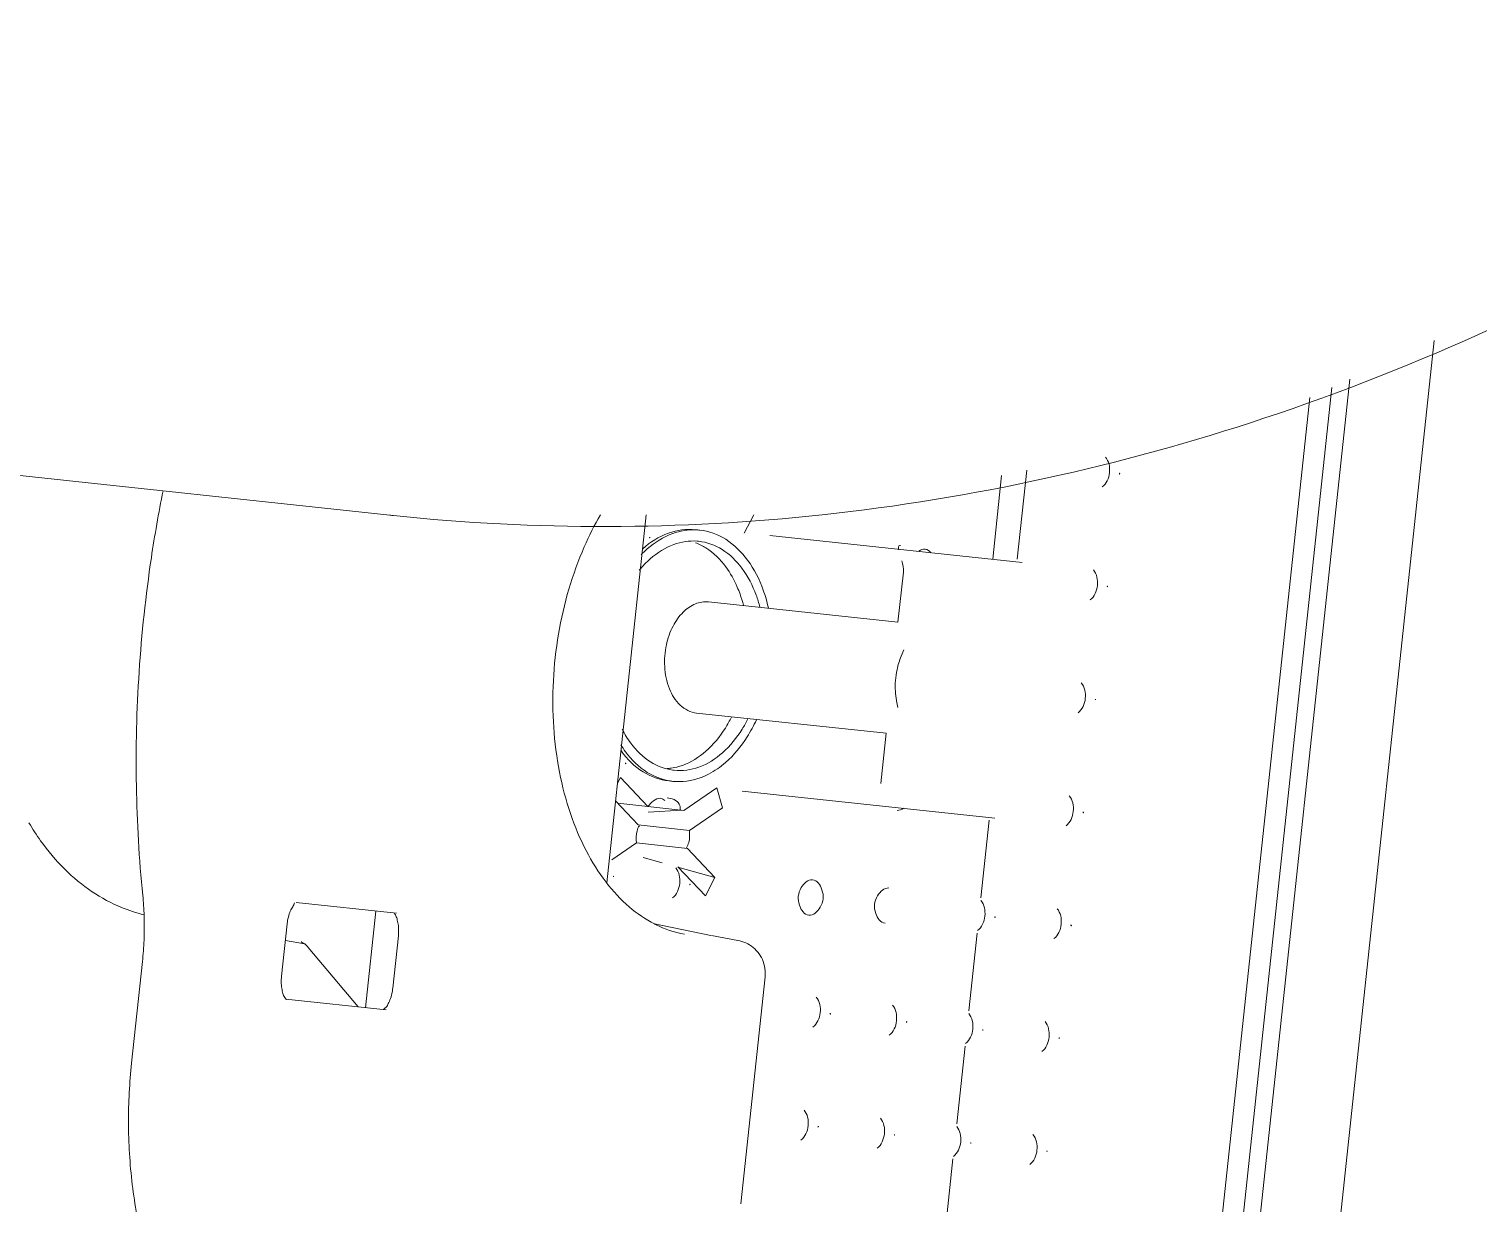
# Model space of a CAD drawing. Header units: millimetres. Extents: x 8265 to 78888, y 1905 to 34251.
# Drawn here: x 38898.71 to 38905.2, y 24332.77 to 24338.03 of the extents above; entities that cross this region are included whole.
import ezdxf

# ---------------------------------------------------------------- set-up
doc = ezdxf.new("R2010")
doc.units = ezdxf.units.MM
doc.layers.add('495_IMPIANTI_001-AM_0', color=6, linetype='Continuous', lineweight=0)

# ---------------------------------------------------------------- blocks, each defined once
blk = doc.blocks.new('gruppo elettrogeno')
at = {"layer": '495_IMPIANTI_001-AM_0'}
for p, q in [((71.9631, -340.6542), (71.9631, -335.0868)), ((72.3203, -335.9218), (72.3203, -340.4428)), ((72.3969, -340.3975), (72.3969, -335.9218)), ((72.4899, -340.3425), (72.4899, -335.9218)), ((73.7145, -336.4362), (73.7145, -336.7854)), ((74.6367, -337.5058), (74.6367, -336.4843)), ((77.4137, -337.2785), (77.4137, -336.821)), ((73.7145, -336.9442), (73.7145, -337.2934)), ((76.7588, -337.1787), (76.3063, -337.1787)), ((76.4003, -337.6134), (76.4003, -337.1787)), ((76.6827, -337.4189), (76.4329, -337.1787)), ((76.2876, -337.2784), (76.2876, -337.5137)), ((76.788, -337.2784), (76.788, -337.5137)), ((73.7145, -337.4522), (73.7145, -337.8014)), ((76.701, -337.4336), (76.788, -337.4398)), ((76.3063, -337.6134), (76.7588, -337.6134)), ((74.8956, -337.6644), (74.7755, -337.6554)), ((74.8975, -337.6646), (75.1542, -337.6892)), ((74.9073, -337.9241), (74.9411, -337.8374)), ((74.9411, -337.8374), (75.077, -337.9536)), ((75.3861, -339.5037), (75.3861, -337.849)), ((75.0433, -338.0402), (74.9073, -337.9241)), ((75.0773, -337.9521), (74.9073, -337.9241)), ((73.7145, -337.9602), (73.7145, -338.3094)), ((75.2354, -337.9783), (75.1487, -337.9639)), ((75.3746, -337.9536), (75.2733, -338.0402)), ((75.0433, -338.0402), (75.2733, -338.0402)), ((74.9073, -338.2374), (75.0433, -338.1213)), ((75.0433, -338.1213), (75.2733, -338.1213)), ((75.2733, -338.1213), (75.3861, -338.2177)), ((75.2354, -338.1832), (75.0862, -338.2079)), ((74.9411, -338.3241), (74.9073, -338.2374)), ((75.077, -338.2079), (74.9411, -338.3241)), ((75.077, -338.2079), (75.3746, -338.2079)), ((75.3754, -338.3241), (75.2395, -338.2079)), ((73.6909, -338.3218), (74.8267, -338.3218)), ((75.3861, -338.2967), (75.3754, -338.3241)), ((74.2146, -338.4218), (74.2146, -338.6468)), ((75.067, -338.6468), (74.2146, -338.6468)), ((74.1841, -338.7966), (74.1754, -338.7671)), ((74.1841, -338.9969), (74.1754, -339.0264)), ((75.067, -339.1468), (74.2146, -339.1468)), ((74.2146, -339.1468), (74.2146, -339.3718)), ((92.9068, -339.3808), (76.5263, -339.3808)), ((73.6909, -339.4718), (74.8267, -339.4718)), ((73.7145, -339.4842), (73.7145, -339.8842)), ((73.8233, -339.8479), (73.8233, -339.4718)), ((74.9073, -339.5561), (74.9411, -339.4694))]:
    blk.add_line(p, q, dxfattribs=at)
for points in [[(73.2987, -336.8643), (73.2987, -336.8642), (73.2988, -336.8641)], [(73.2987, -336.8653), (73.2987, -336.8652), (73.2987, -336.8652)], [(73.2989, -336.8637), (73.2989, -336.8636), (73.299, -336.8635)], [(73.2989, -336.8659), (73.2989, -336.8658), (73.2989, -336.8658)], [(73.2991, -336.8663), (73.2991, -336.8662), (73.299, -336.8661)], [(73.2991, -336.8633), (73.2991, -336.8632), (73.2992, -336.8632)], [(73.2999, -336.8669), (73.2999, -336.8669), (73.2998, -336.8669)], [(73.2999, -336.8626), (73.2999, -336.8626)], [(73.3002, -336.8669), (73.3002, -336.8669)], [(73.3009, -336.8629), (73.3009, -336.8628), (73.3008, -336.8628)], [(73.3009, -336.8667), (73.3009, -336.8666), (73.301, -336.8666)], [(73.3013, -336.8633), (73.3012, -336.8632), (73.3012, -336.8632)], [(73.3012, -336.8663), (73.3013, -336.8662), (73.3013, -336.8661)], [(73.3016, -336.8643), (73.3016, -336.8642), (73.3016, -336.8641)], [(73.3016, -336.8653), (73.3016, -336.8652), (73.3016, -336.8652)], [(73.6419, -336.8643), (73.6419, -336.8642), (73.642, -336.8641)], [(73.6419, -336.8653), (73.6419, -336.8652), (73.6419, -336.8652)], [(73.6423, -336.8663), (73.6423, -336.8662), (73.6422, -336.8661)], [(73.6423, -336.8633), (73.6423, -336.8632), (73.6424, -336.8632)], [(73.6429, -336.8668), (73.6429, -336.8668), (73.6428, -336.8668)], [(73.6429, -336.8627), (73.6429, -336.8627)], [(73.6434, -336.8669), (73.6434, -336.8669)], [(73.6439, -336.8627), (73.6439, -336.8627), (73.6438, -336.8627)], [(73.6439, -336.8668), (73.6439, -336.8668), (73.644, -336.8667)], [(73.6445, -336.8633), (73.6444, -336.8632), (73.6444, -336.8632)], [(73.6444, -336.8663), (73.6445, -336.8662), (73.6445, -336.8661)], [(73.6448, -336.8643), (73.6448, -336.8642), (73.6448, -336.8641)], [(73.6448, -336.8653), (73.6448, -336.8652), (73.6448, -336.8652)], [(73.9851, -336.8643), (73.9851, -336.8642), (73.9852, -336.8641)], [(73.9851, -336.8653), (73.9851, -336.8652), (73.9851, -336.8652)], [(73.9855, -336.8663), (73.9855, -336.8662), (73.9854, -336.8661)], [(73.9855, -336.8633), (73.9855, -336.8632), (73.9856, -336.8632)], [(73.9859, -336.8667), (73.9859, -336.8667), (73.9858, -336.8666)], [(73.9859, -336.8628), (73.9859, -336.8628)], [(73.9866, -336.8669), (73.9866, -336.8669)], [(73.9869, -336.8626), (73.9869, -336.8626), (73.9868, -336.8626)], [(73.9869, -336.8669), (73.9869, -336.8669), (73.987, -336.8668)], [(73.9877, -336.8633), (73.9876, -336.8632), (73.9876, -336.8632)], [(73.9876, -336.8663), (73.9877, -336.8662), (73.9877, -336.8661)], [(73.9879, -336.8638), (73.9879, -336.8637), (73.9878, -336.8637)], [(73.9879, -336.8658), (73.9879, -336.8657), (73.9879, -336.8656)], [(73.988, -336.8643), (73.988, -336.8642), (73.988, -336.8641)], [(73.988, -336.8653), (73.988, -336.8652), (73.988, -336.8652)], [(74.3283, -336.8643), (74.3283, -336.8642), (74.3284, -336.8641)], [(74.3283, -336.8653), (74.3283, -336.8652), (74.3283, -336.8652)], [(74.3287, -336.8663), (74.3287, -336.8662), (74.3286, -336.8661)], [(74.3287, -336.8633), (74.3287, -336.8632), (74.3288, -336.8632)], [(74.3288, -336.863), (74.3289, -336.863)], [(74.3289, -336.8665), (74.3288, -336.8665), (74.3288, -336.8664)], [(74.3299, -336.8626), (74.3298, -336.8626), (74.3298, -336.8626)], [(74.3298, -336.8669), (74.3298, -336.8669), (74.3299, -336.8669), (74.3299, -336.8669)], [(74.3309, -336.8634), (74.3309, -336.8633), (74.3308, -336.8632), (74.3308, -336.8632)], [(74.3308, -336.8663), (74.3309, -336.8662), (74.3309, -336.8661), (74.3309, -336.8661)], [(74.3312, -336.8643), (74.3312, -336.8642), (74.3312, -336.8641)], [(74.3312, -336.8653), (74.3312, -336.8652), (74.3312, -336.8652)], [(73.2987, -337.3723), (73.2987, -337.3722), (73.2988, -337.3721)], [(73.2987, -337.3733), (73.2987, -337.3732), (73.2987, -337.3732)], [(73.2989, -337.3717), (73.2989, -337.3716), (73.299, -337.3715)], [(73.2989, -337.3739), (73.2989, -337.3738), (73.2989, -337.3738)], [(73.2991, -337.3743), (73.2991, -337.3742), (73.299, -337.3741)], [(73.2991, -337.3713), (73.2991, -337.3712), (73.2992, -337.3712)], [(73.2999, -337.3749), (73.2999, -337.3749), (73.2998, -337.3749)], [(73.2999, -337.3706), (73.2999, -337.3706)], [(73.3002, -337.3749), (73.3002, -337.3749)], [(73.3009, -337.3709), (73.3009, -337.3708), (73.3008, -337.3708)], [(73.3009, -337.3747), (73.3009, -337.3746), (73.301, -337.3746)], [(73.3013, -337.3713), (73.3012, -337.3712), (73.3012, -337.3712)], [(73.3012, -337.3743), (73.3013, -337.3742), (73.3013, -337.3741)], [(73.3016, -337.3723), (73.3016, -337.3722), (73.3016, -337.3721)], [(73.3016, -337.3733), (73.3016, -337.3732), (73.3016, -337.3732)], [(73.6419, -337.3723), (73.6419, -337.3722), (73.642, -337.3721)], [(73.6419, -337.3733), (73.6419, -337.3732), (73.6419, -337.3732)], [(73.6423, -337.3743), (73.6423, -337.3742), (73.6422, -337.3741)], [(73.6423, -337.3713), (73.6423, -337.3712), (73.6424, -337.3712)], [(73.6429, -337.3748), (73.6429, -337.3748), (73.6428, -337.3748)], [(73.6429, -337.3707), (73.6429, -337.3707)], [(73.6434, -337.3749), (73.6434, -337.3749)], [(73.6439, -337.3707), (73.6439, -337.3707), (73.6438, -337.3707)], [(73.6439, -337.3748), (73.6439, -337.3748), (73.644, -337.3747)], [(73.6445, -337.3713), (73.6444, -337.3712), (73.6444, -337.3712)], [(73.6444, -337.3743), (73.6445, -337.3742), (73.6445, -337.3741)], [(73.6448, -337.3723), (73.6448, -337.3722), (73.6448, -337.3721)], [(73.6448, -337.3733), (73.6448, -337.3732), (73.6448, -337.3732)], [(73.9851, -337.3723), (73.9851, -337.3722), (73.9852, -337.3721)], [(73.9851, -337.3733), (73.9851, -337.3732), (73.9851, -337.3732)], [(73.9855, -337.3743), (73.9855, -337.3742), (73.9854, -337.3741)], [(73.9855, -337.3713), (73.9855, -337.3712), (73.9856, -337.3712)], [(73.9859, -337.3747), (73.9859, -337.3747), (73.9858, -337.3746)], [(73.9859, -337.3708), (73.9859, -337.3708)], [(73.9866, -337.3749), (73.9866, -337.3749)], [(73.9869, -337.3706), (73.9869, -337.3706), (73.9868, -337.3706)], [(73.9869, -337.3749), (73.9869, -337.3749), (73.987, -337.3748)], [(73.9877, -337.3713), (73.9876, -337.3712), (73.9876, -337.3712)], [(73.9876, -337.3743), (73.9877, -337.3742), (73.9877, -337.3741)], [(73.9879, -337.3718), (73.9879, -337.3717), (73.9878, -337.3717)], [(73.9879, -337.3738), (73.9879, -337.3737), (73.9879, -337.3736)], [(73.988, -337.3723), (73.988, -337.3722), (73.988, -337.3721)], [(73.988, -337.3733), (73.988, -337.3732), (73.988, -337.3732)], [(74.3283, -337.3723), (74.3283, -337.3722), (74.3284, -337.3721)], [(74.3283, -337.3733), (74.3283, -337.3732), (74.3283, -337.3732)], [(74.3287, -337.3743), (74.3287, -337.3742), (74.3286, -337.3741)], [(74.3287, -337.3713), (74.3287, -337.3712), (74.3288, -337.3712)], [(74.3288, -337.371), (74.3289, -337.371)], [(74.3289, -337.3745), (74.3288, -337.3745), (74.3288, -337.3744)], [(74.3299, -337.3706), (74.3298, -337.3706), (74.3298, -337.3706)], [(74.3298, -337.3749), (74.3298, -337.3749), (74.3299, -337.3749), (74.3299, -337.3749)], [(74.3309, -337.3714), (74.3309, -337.3713), (74.3308, -337.3712), (74.3308, -337.3712)], [(74.3308, -337.3743), (74.3309, -337.3742), (74.3309, -337.3741), (74.3309, -337.3741)], [(74.3312, -337.3723), (74.3312, -337.3722), (74.3312, -337.3721)], [(74.3312, -337.3733), (74.3312, -337.3732), (74.3312, -337.3732)], [(73.2987, -337.8803), (73.2987, -337.8802), (73.2988, -337.8801)], [(73.2987, -337.8813), (73.2987, -337.8812), (73.2987, -337.8812)], [(73.2989, -337.8797), (73.2989, -337.8796), (73.299, -337.8795)], [(73.2989, -337.8819), (73.2989, -337.8818), (73.2989, -337.8818)], [(73.2991, -337.8823), (73.2991, -337.8822), (73.299, -337.8821)], [(73.2991, -337.8793), (73.2991, -337.8792), (73.2992, -337.8792)], [(73.2999, -337.8829), (73.2999, -337.8829), (73.2998, -337.8829)], [(73.2999, -337.8786), (73.2999, -337.8786)], [(73.3002, -337.8829), (73.3002, -337.8829)], [(73.3009, -337.8789), (73.3009, -337.8788), (73.3008, -337.8788)], [(73.3009, -337.8827), (73.3009, -337.8826), (73.301, -337.8826)], [(73.3013, -337.8793), (73.3012, -337.8792), (73.3012, -337.8792)], [(73.3012, -337.8823), (73.3013, -337.8822), (73.3013, -337.8821)], [(73.3016, -337.8803), (73.3016, -337.8802), (73.3016, -337.8801)], [(73.3016, -337.8813), (73.3016, -337.8812), (73.3016, -337.8812)], [(73.6419, -337.8803), (73.6419, -337.8802), (73.642, -337.8801)], [(73.6419, -337.8813), (73.6419, -337.8812), (73.6419, -337.8812)], [(73.6423, -337.8823), (73.6423, -337.8822), (73.6422, -337.8821)], [(73.6423, -337.8793), (73.6423, -337.8792), (73.6424, -337.8792)], [(73.6429, -337.8828), (73.6429, -337.8828), (73.6428, -337.8828)], [(73.6429, -337.8787), (73.6429, -337.8787)], [(73.6434, -337.8829), (73.6434, -337.8829)], [(73.6439, -337.8787), (73.6439, -337.8787), (73.6438, -337.8787)], [(73.6439, -337.8828), (73.6439, -337.8828), (73.644, -337.8827)], [(73.6445, -337.8793), (73.6444, -337.8792), (73.6444, -337.8792)], [(73.6444, -337.8823), (73.6445, -337.8822), (73.6445, -337.8821)], [(73.6448, -337.8803), (73.6448, -337.8802), (73.6448, -337.8801)], [(73.6448, -337.8813), (73.6448, -337.8812), (73.6448, -337.8812)], [(75.0147, -337.8803), (75.0147, -337.8802), (75.0148, -337.8801)], [(75.0147, -337.8813), (75.0147, -337.8812), (75.0147, -337.8812)], [(75.0149, -337.8797), (75.0149, -337.8796), (75.015, -337.8795)], [(75.0149, -337.8819), (75.0149, -337.8818), (75.0149, -337.8818)], [(75.0151, -337.8823), (75.0151, -337.8822), (75.015, -337.8821)], [(75.0151, -337.8793), (75.0151, -337.8792), (75.0152, -337.8792)], [(75.0159, -337.8829), (75.0159, -337.8829), (75.0158, -337.8829)], [(75.0159, -337.8786), (75.0159, -337.8786)], [(75.0162, -337.8829), (75.0162, -337.8829)], [(75.0169, -337.8789), (75.0169, -337.8788), (75.0168, -337.8788)], [(75.0169, -337.8827), (75.0169, -337.8826), (75.017, -337.8826)], [(75.0173, -337.8793), (75.0172, -337.8792), (75.0172, -337.8792)], [(75.0172, -337.8823), (75.0173, -337.8822), (75.0173, -337.8821)], [(75.0176, -337.8803), (75.0176, -337.8802), (75.0176, -337.8801)], [(75.0176, -337.8813), (75.0176, -337.8812), (75.0176, -337.8812)], [(75.3579, -337.8803), (75.3579, -337.8802), (75.358, -337.8801)], [(75.3579, -337.8813), (75.3579, -337.8812), (75.3579, -337.8812)], [(75.3583, -337.8823), (75.3583, -337.8822), (75.3582, -337.8821)], [(75.3583, -337.8793), (75.3583, -337.8792), (75.3584, -337.8792)], [(75.3589, -337.8828), (75.3589, -337.8828), (75.3588, -337.8828)], [(75.3589, -337.8787), (75.3589, -337.8787)], [(75.3594, -337.8829), (75.3594, -337.8829)], [(75.3599, -337.8787), (75.3598, -337.8787), (75.3598, -337.8787)], [(75.3598, -337.8828), (75.3599, -337.8828), (75.36, -337.8827)], [(75.3605, -337.8793), (75.3604, -337.8792), (75.3604, -337.8792)], [(75.3604, -337.8823), (75.3605, -337.8822), (75.3605, -337.8821)], [(75.3608, -337.8803), (75.3608, -337.8802), (75.3608, -337.8801)], [(75.3608, -337.8813), (75.3608, -337.8812), (75.3608, -337.8812)], [(73.2987, -338.3883), (73.2987, -338.3882), (73.2988, -338.3881)], [(73.2987, -338.3893), (73.2987, -338.3892), (73.2987, -338.3892)], [(73.2989, -338.3877), (73.2989, -338.3876), (73.299, -338.3875)], [(73.2989, -338.3899), (73.2989, -338.3898), (73.2989, -338.3898)], [(73.2991, -338.3903), (73.2991, -338.3902), (73.299, -338.3901)], [(73.2991, -338.3873), (73.2991, -338.3872), (73.2992, -338.3872)], [(73.2999, -338.3909), (73.2999, -338.3909), (73.2998, -338.3909)], [(73.2999, -338.3866), (73.2999, -338.3866)], [(73.3002, -338.3909), (73.3002, -338.3909)], [(73.3009, -338.3869), (73.3009, -338.3868), (73.3008, -338.3868)], [(73.3009, -338.3907), (73.3009, -338.3906), (73.301, -338.3906)], [(73.3013, -338.3873), (73.3012, -338.3872), (73.3012, -338.3872)], [(73.3012, -338.3903), (73.3013, -338.3902), (73.3013, -338.3901)], [(73.3016, -338.3883), (73.3016, -338.3882), (73.3016, -338.3881)], [(73.3016, -338.3893), (73.3016, -338.3892), (73.3016, -338.3892)], [(75.3579, -338.3883), (75.3579, -338.3882), (75.358, -338.3881)], [(75.3579, -338.3893), (75.3579, -338.3892), (75.3579, -338.3892)], [(75.3583, -338.3903), (75.3583, -338.3902), (75.3582, -338.3901)], [(75.3583, -338.3873), (75.3583, -338.3872), (75.3584, -338.3872)], [(75.3589, -338.3908), (75.3589, -338.3908), (75.3588, -338.3908)], [(75.3589, -338.3867), (75.3589, -338.3867)], [(75.3594, -338.3909), (75.3594, -338.3909)], [(75.3599, -338.3867), (75.3598, -338.3867), (75.3598, -338.3867)], [(75.3598, -338.3908), (75.3599, -338.3908), (75.36, -338.3907)], [(75.3605, -338.3873), (75.3604, -338.3872), (75.3604, -338.3872)], [(75.3604, -338.3903), (75.3605, -338.3902), (75.3605, -338.3901)], [(75.3608, -338.3883), (75.3608, -338.3882), (75.3608, -338.3881)], [(75.3608, -338.3893), (75.3608, -338.3892), (75.3608, -338.3892)], [(73.2987, -338.8963), (73.2987, -338.8962), (73.2988, -338.8961)], [(73.2987, -338.8973), (73.2987, -338.8972), (73.2987, -338.8972)], [(73.2989, -338.8957), (73.2989, -338.8956), (73.299, -338.8955)], [(73.2989, -338.8979), (73.2989, -338.8978), (73.2989, -338.8978)], [(73.2991, -338.8983), (73.2991, -338.8982), (73.299, -338.8981)], [(73.2991, -338.8953), (73.2991, -338.8952), (73.2992, -338.8952)], [(73.2999, -338.8989), (73.2999, -338.8989), (73.2998, -338.8989)], [(73.2999, -338.8946), (73.2999, -338.8946)], [(73.3002, -338.8989), (73.3002, -338.8989)], [(73.3009, -338.8949), (73.3009, -338.8948), (73.3008, -338.8948)], [(73.3009, -338.8987), (73.3009, -338.8986), (73.301, -338.8986)], [(73.3013, -338.8953), (73.3012, -338.8952), (73.3012, -338.8952)], [(73.3012, -338.8983), (73.3013, -338.8982), (73.3013, -338.8981)], [(73.3016, -338.8963), (73.3016, -338.8962), (73.3016, -338.8961)], [(73.3016, -338.8973), (73.3016, -338.8972), (73.3016, -338.8972)], [(73.2987, -339.4043), (73.2987, -339.4042), (73.2988, -339.4041)], [(73.2987, -339.4053), (73.2987, -339.4052), (73.2987, -339.4052)], [(73.2989, -339.4037), (73.2989, -339.4036), (73.299, -339.4035)], [(73.2989, -339.4059), (73.2989, -339.4058), (73.2989, -339.4058)], [(73.2991, -339.4063), (73.2991, -339.4062), (73.299, -339.4061)], [(73.2991, -339.4033), (73.2991, -339.4032), (73.2992, -339.4032)], [(73.2999, -339.4069), (73.2999, -339.4069), (73.2998, -339.4069)], [(73.2999, -339.4026), (73.2999, -339.4026)], [(73.3002, -339.4069), (73.3002, -339.4069)], [(73.3009, -339.4029), (73.3009, -339.4028), (73.3008, -339.4028)], [(73.3009, -339.4067), (73.3009, -339.4066), (73.301, -339.4066)], [(73.3013, -339.4033), (73.3012, -339.4032), (73.3012, -339.4032)], [(73.3012, -339.4063), (73.3013, -339.4062), (73.3013, -339.4061)], [(73.3016, -339.4043), (73.3016, -339.4042), (73.3016, -339.4041)], [(73.3016, -339.4053), (73.3016, -339.4052), (73.3016, -339.4052)], [(75.3579, -339.4043), (75.3579, -339.4042), (75.358, -339.4041)], [(75.3579, -339.4053), (75.3579, -339.4052), (75.3579, -339.4052)], [(75.3583, -339.4063), (75.3583, -339.4062), (75.3582, -339.4061)], [(75.3583, -339.4033), (75.3583, -339.4032), (75.3584, -339.4032)], [(75.3589, -339.4068), (75.3589, -339.4068), (75.3588, -339.4068)], [(75.3589, -339.4027), (75.3589, -339.4027)], [(75.3594, -339.4069), (75.3594, -339.4069)], [(75.3599, -339.4027), (75.3598, -339.4027), (75.3598, -339.4027)], [(75.3598, -339.4068), (75.3599, -339.4068), (75.36, -339.4067)], [(75.3605, -339.4033), (75.3604, -339.4032), (75.3604, -339.4032)], [(75.3604, -339.4063), (75.3605, -339.4062), (75.3605, -339.4061)], [(75.3608, -339.4043), (75.3608, -339.4042), (75.3608, -339.4041)], [(75.3608, -339.4053), (75.3608, -339.4052), (75.3608, -339.4052)], [(73.2987, -339.9123), (73.2987, -339.9122), (73.2988, -339.9121)], [(73.2987, -339.9133), (73.2987, -339.9132), (73.2987, -339.9132)], [(73.2989, -339.9117), (73.2989, -339.9116), (73.299, -339.9115)], [(73.2989, -339.9139), (73.2989, -339.9138), (73.2989, -339.9138)], [(73.2991, -339.9143), (73.2991, -339.9142), (73.299, -339.9141)], [(73.2991, -339.9113), (73.2991, -339.9112), (73.2992, -339.9112)], [(73.2999, -339.9149), (73.2999, -339.9149), (73.2998, -339.9149)], [(73.2999, -339.9106), (73.2999, -339.9106)], [(73.3002, -339.9149), (73.3002, -339.9149)], [(73.3009, -339.9109), (73.3009, -339.9108), (73.3008, -339.9108)], [(73.3009, -339.9147), (73.3009, -339.9146), (73.301, -339.9146)], [(73.3013, -339.9113), (73.3012, -339.9112), (73.3012, -339.9112)], [(73.3012, -339.9143), (73.3013, -339.9142), (73.3013, -339.9141)], [(73.3016, -339.9123), (73.3016, -339.9122), (73.3016, -339.9121)], [(73.3016, -339.9133), (73.3016, -339.9132), (73.3016, -339.9132)]]:
    blk.add_lwpolyline(points, dxfattribs=at)
for points, start_tangent, end_tangent in [([(77.4137, -336.821), (77.3993, -336.5563), (77.3527, -336.2809), (77.2748, -336.0194), (77.1676, -335.7787), (77.0336, -335.5653), (76.8763, -335.3847), (76.6997, -335.2419), (76.5092, -335.141), (76.3232, -335.0865)], (0.000003, 1), (-0.983229, 0.182377)), ([(73.3704, -336.9321), (73.3451, -336.8648), (73.3704, -336.7974)], (-0.729234, 0.684264), (0.729234, 0.684264)), ([(73.7136, -336.9321), (73.6883, -336.8648), (73.7136, -336.7974)], (-0.729234, 0.684264), (0.729234, 0.684264)), ([(74.0568, -336.9321), (74.0315, -336.8648), (74.0568, -336.7974)], (-0.729234, 0.684264), (0.729234, 0.684264)), ([(74.4, -336.9321), (74.3747, -336.8648), (74.4, -336.7974)], (-0.729234, 0.684264), (0.729234, 0.684264)), ([(73.2992, -336.8648, 25.4172), (73.2993, -336.8639, 25.4171), (73.2997, -336.8631, 25.4168), (73.2997, -336.8637, 25.4168)], (0, 1), (0, -1)), ([(73.2992, -336.8648, 25.4172), (73.2993, -336.8656, 25.4171), (73.2997, -336.8664, 25.4168), (73.2997, -336.8658, 25.4168)], (0, -1), (0, 1)), ([(73.6424, -336.8648, 25.7918), (73.6425, -336.8639, 25.7917), (73.6429, -336.8631, 25.7914), (73.6429, -336.8637, 25.7913)], (0, 1), (0, -1)), ([(73.6424, -336.8648, 25.7918), (73.6425, -336.8656, 25.7917), (73.6429, -336.8664, 25.7914), (73.6429, -336.8658, 25.7913)], (0, -1), (0, 1)), ([(73.9856, -336.8648, 26.1663), (73.9857, -336.8639, 26.1662), (73.9861, -336.8631, 26.1659), (73.9861, -336.8637, 26.1659)], (0, 1), (0, -1)), ([(73.9856, -336.8648, 26.1663), (73.9857, -336.8656, 26.1662), (73.9861, -336.8664, 26.1659), (73.9861, -336.8658, 26.1659)], (0, -1), (0, 1)), ([(74.3288, -336.8648, 26.5408), (74.3289, -336.8639, 26.5407), (74.3293, -336.8631, 26.5404), (74.3293, -336.8637, 26.5404)], (0, 1), (0, -1)), ([(74.3288, -336.8648, 26.5408), (74.3289, -336.8656, 26.5407), (74.3293, -336.8664, 26.5404), (74.3293, -336.8658, 26.5404)], (0, -1), (0, 1)), ([(76.2876, -337.2784), (76.2883, -337.261), (76.2927, -337.2316), (76.3001, -337.2077), (76.3088, -337.1896), (76.3167, -337.1787)], (0.001817, 0.999998), (-0.675859, 0.737031)), ([(76.7555, -337.1755), (76.7555, -337.1756), (76.7577, -337.1796)], (-0.991296, -0.131653), (0.664194, -0.74756)), ([(76.7577, -337.1796), (76.7595, -337.1816)], (0.664194, -0.74756), (0.679815, -0.733383)), ([(76.7595, -337.1816), (76.7669, -337.1898), (76.7756, -337.2078), (76.7829, -337.2317), (76.7873, -337.2608), (76.788, -337.2784)], (0.679815, -0.733383), (0.001889, -0.999998)), ([(77.4438, -337.5723), (77.428, -337.4821), (77.4168, -337.3731), (77.4137, -337.2785)], (-0.204775, 0.978809), (0.000001, 1)), ([(73.3704, -337.4401), (73.3451, -337.3728), (73.3704, -337.3054)], (-0.729234, 0.684264), (0.729234, 0.684264)), ([(73.7136, -337.4401), (73.6883, -337.3728), (73.7136, -337.3054)], (-0.729234, 0.684264), (0.729234, 0.684264)), ([(74.0568, -337.4401), (74.0315, -337.3728), (74.0568, -337.3054)], (-0.729234, 0.684264), (0.729234, 0.684264)), ([(74.4, -337.4401), (74.3747, -337.3728), (74.4, -337.3054)], (-0.729234, 0.684264), (0.729234, 0.684264)), ([(73.2992, -337.3728, 25.4172), (73.2993, -337.3719, 25.4171), (73.2997, -337.3711, 25.4168), (73.2997, -337.3717, 25.4168)], (0, 1), (0, -1)), ([(73.2992, -337.3728, 25.4172), (73.2993, -337.3736, 25.4171), (73.2997, -337.3744, 25.4168), (73.2997, -337.3738, 25.4168)], (0, -1), (0, 1)), ([(73.6424, -337.3728, 25.7918), (73.6425, -337.3719, 25.7917), (73.6429, -337.3711, 25.7914), (73.6429, -337.3717, 25.7913)], (0, 1), (0, -1)), ([(73.6424, -337.3728, 25.7918), (73.6425, -337.3736, 25.7917), (73.6429, -337.3744, 25.7914), (73.6429, -337.3738, 25.7913)], (0, -1), (0, 1)), ([(73.9856, -337.3728, 26.1663), (73.9857, -337.3719, 26.1662), (73.9861, -337.3711, 26.1659), (73.9861, -337.3717, 26.1659)], (0, 1), (0, -1)), ([(73.9856, -337.3728, 26.1663), (73.9857, -337.3736, 26.1662), (73.9861, -337.3744, 26.1659), (73.9861, -337.3738, 26.1659)], (0, -1), (0, 1)), ([(74.3288, -337.3728, 26.5408), (74.3289, -337.3719, 26.5407), (74.3293, -337.3711, 26.5404), (74.3293, -337.3717, 26.5404)], (0, 1), (0, -1)), ([(74.3288, -337.3728, 26.5408), (74.3289, -337.3736, 26.5407), (74.3293, -337.3744, 26.5404), (74.3293, -337.3738, 26.5404)], (0, -1), (0, 1)), ([(76.7001, -337.4331), (76.6855, -337.4216), (76.6829, -337.419)], (-0.853494, 0.521102), (-0.711146, 0.703045)), ([(76.701, -337.4336), (76.7001, -337.4331)], (-0.85825, 0.513232), (-0.853494, 0.521102)), ([(76.7159, -337.4428), (76.701, -337.4336)], (0.283859, 0.958866), (-0.85825, 0.513232)), ([(74.7755, -337.6554), (74.7384, -337.6479), (74.7043, -337.6312), (74.675, -337.6059), (74.6525, -337.5728), (74.6393, -337.5335), (74.6367, -337.5058)], (-0.997224, 0.074461), (-0.000082, 1)), ([(76.3087, -337.6022), (76.2998, -337.5837), (76.2925, -337.5593), (76.2882, -337.5297), (76.2876, -337.5137)], (-0.57734, 0.816504), (-0.001161, 0.999999)), ([(76.788, -337.5137), (76.7874, -337.53), (76.7831, -337.5594), (76.7758, -337.5836), (76.7671, -337.6019), (76.7657, -337.6115)], (0.000698, -1), (0.22171, -0.975113)), ([(77.4297, -337.4867), (77.5324, -337.5082), (77.671, -337.5645), (77.803, -337.6513), (77.9244, -337.7669), (77.9843, -337.8402)], (0.991564, -0.129618), (0.599551, -0.800337)), ([(76.3132, -337.6084), (76.3087, -337.6022)], (-0.583195, 0.812332), (-0.57734, 0.816504)), ([(76.3162, -337.6135), (76.3132, -337.6084)], (-0.213782, 0.976881), (-0.583195, 0.812332)), ([(76.7657, -337.6115), (76.7657, -337.6116)], (0.22171, -0.975113), (0.25216, -0.967686)), ([(76.7657, -337.6116), (76.7658, -337.6119)], (0.25216, -0.967686), (0.332999, -0.942927)), ([(77.5463, -339.3813), (77.5663, -339.0781), (77.5664, -338.5654), (77.5243, -338.0562), (77.4438, -337.5723)], (0.090358, 0.995909), (-0.204769, 0.97881)), ([(75.1545, -337.6885), (75.1488, -337.6863), (75.016, -337.657)], (-0.932878, 0.360193), (-0.997477, 0.070985)), ([(75.5893, -339.4827), (75.6461, -339.332), (75.6941, -339.1374), (75.719, -338.9318), (75.7197, -338.7218), (75.696, -338.5152), (75.6488, -338.3189), (75.5801, -338.1393), (75.4929, -337.9825), (75.3896, -337.852), (75.2743, -337.7526), (75.1545, -337.6885)], (0.406, 0.913873), (-0.932878, 0.360193)), ([(74.1287, -337.8014), (74.1751, -337.8409), (74.1753, -337.92), (74.1287, -337.9602)], (1, 0), (-1, 0)), ([(74.4719, -337.9602), (74.4255, -337.9206), (74.4253, -337.8415), (74.4719, -337.8014)], (-1, 0), (1, 0)), ([(74.4719, -337.8014), (74.5183, -337.8409), (74.5185, -337.92), (74.4719, -337.9602)], (1, 0), (-1, 0)), ([(73.3704, -337.9481), (73.3451, -337.8808), (73.3704, -337.8134)], (-0.729238, 0.684261), (0.729238, 0.684261)), ([(73.7136, -337.9481), (73.6883, -337.8808), (73.7136, -337.8134)], (-0.729238, 0.684261), (0.729238, 0.684261)), ([(75.0864, -337.9481), (75.0611, -337.8808), (75.0864, -337.8134)], (-0.729234, 0.684264), (0.729234, 0.684264)), ([(73.2992, -337.8808, 25.4172), (73.2993, -337.8799, 25.4171), (73.2997, -337.8791, 25.4168), (73.2997, -337.8797, 25.4168)], (0, 1), (0, -1)), ([(73.2992, -337.8808, 25.4172), (73.2993, -337.8816, 25.4171), (73.2997, -337.8824, 25.4168), (73.2997, -337.8818, 25.4168)], (0, -1), (0, 1)), ([(73.6424, -337.8808, 25.7918), (73.6425, -337.8799, 25.7917), (73.6429, -337.8791, 25.7914), (73.6429, -337.8797, 25.7913)], (0, 1), (0, -1)), ([(73.6424, -337.8808, 25.7918), (73.6425, -337.8816, 25.7917), (73.6429, -337.8824, 25.7914), (73.6429, -337.8818, 25.7913)], (0, -1), (0, 1)), ([(75.0152, -337.8808, 27.2899), (75.0153, -337.8799, 27.2898), (75.0157, -337.8791, 27.2895), (75.0157, -337.8797, 27.2895)], (0, 1), (0, -1)), ([(75.0152, -337.8808, 27.2899), (75.0153, -337.8816, 27.2898), (75.0157, -337.8824, 27.2895), (75.0157, -337.8818, 27.2895)], (0, -1), (0, 1)), ([(75.3584, -337.8808, 27.6644), (75.3585, -337.8799, 27.6643), (75.3589, -337.8791, 27.664), (75.3589, -337.8797, 27.664)], (0, 1), (0, -1)), ([(75.3584, -337.8808, 27.6644), (75.3585, -337.8816, 27.6643), (75.3589, -337.8824, 27.664), (75.3589, -337.8818, 27.664)], (0, -1), (0, 1)), ([(75.0433, -338.1213), (75.0404, -338.0671), (75.0485, -338.0431)], (-0.158885, 0.987297), (0.480336, 0.877085)), ([(75.2733, -338.0402), (75.2761, -338.0944), (75.268, -338.1184)], (0.158885, -0.987297), (-0.480336, -0.877085)), ([(75.1583, -338.2558), (75.1011, -338.2339), (75.0942, -338.2086)], (-1, 0), (0.042941, 0.999078)), ([(75.2395, -338.2079), (75.1878, -338.2502), (75.1665, -338.2431)], (-0.58133, -0.813668), (-0.837151, 0.546972)), ([(73.3704, -338.4561), (73.3451, -338.3888), (73.3704, -338.3214)], (-0.729238, 0.684261), (0.729238, 0.684261)), ([(74.1009, -338.3221), (74.1287, -338.3094)], (0.72155, 0.692363), (1, 0)), ([(73.2992, -338.3888, 25.4172), (73.2993, -338.3879, 25.4171), (73.2997, -338.3871, 25.4168), (73.2997, -338.3877, 25.4168)], (0, 1), (0, -1)), ([(73.2992, -338.3888, 25.4172), (73.2993, -338.3896, 25.4171), (73.2997, -338.3904, 25.4168), (73.2997, -338.3898, 25.4168)], (0, -1), (0, 1)), ([(74.2334, -338.3358), (74.2329, -338.3356)], (-0.947708, 0.319137), (-0.962954, 0.269665)), ([(74.9845, -338.3806), (74.9145, -338.4407), (74.8311, -338.5645), (74.798, -338.6452)], (-0.835053, -0.55017), (-0.318356, -0.947971)), ([(74.8362, -338.6453), (74.8569, -338.5969), (74.9331, -338.4825), (75.0309, -338.4076), (75.1398, -338.3818)], (0.353789, 0.935325), (1, 0)), ([(75.0209, -338.3599), (74.9845, -338.3806)], (-0.901025, -0.433767), (-0.835053, -0.55017)), ([(75.1398, -338.3318), (75.0209, -338.3599)], (-1, 0), (-0.901025, -0.433767)), ([(75.1534, -338.3897), (75.1051, -338.4074)], (-0.967778, -0.251804), (-0.901025, -0.433767)), ([(75.1576, -338.3324), (75.1398, -338.3318)], (-0.997434, 0.071587), (-1, 0)), ([(75.1398, -338.3818), (75.1461, -338.3818)], (1, 0), (0.999599, -0.028315)), ([(75.1461, -338.3818), (75.2483, -338.4074)], (0.999599, -0.028315), (0.901025, -0.433767)), ([(75.1713, -338.3857), (75.1534, -338.3897)], (-0.983537, -0.180705), (-0.967778, -0.251804)), ([(75.3895, -338.4693), (75.3653, -338.4408), (75.2582, -338.3596), (75.1576, -338.3324)], (-0.616093, 0.787674), (-0.997434, 0.071587)), ([(75.1583, -338.3318), (75.2773, -338.3599), (75.3836, -338.4407), (75.3866, -338.444)], (1, 0), (0.671104, -0.741364)), ([(75.3584, -338.3888, 27.6644), (75.3585, -338.3879, 27.6643), (75.3589, -338.3871, 27.664), (75.3589, -338.3877, 27.664)], (0, 1), (0, -1)), ([(75.3584, -338.3888, 27.6644), (75.3585, -338.3896, 27.6643), (75.3589, -338.3904, 27.664), (75.3589, -338.3898, 27.664)], (0, -1), (0, 1)), ([(75.1051, -338.4074), (75.0081, -338.4811), (74.9322, -338.5939), (74.9099, -338.6453)], (-0.901025, -0.433767), (-0.35381, -0.935317)), ([(75.2483, -338.4074), (75.3453, -338.4811), (75.3902, -338.5391)], (0.901025, -0.433767), (0.546193, -0.837659)), ([(75.067, -339.1468), (75.1245, -339.1318), (75.1748, -339.0893), (75.2131, -339.0222), (75.2339, -338.9351), (75.2312, -338.8383), (75.1994, -338.7416), (75.1441, -338.6743), (75.067, -338.6468)], (1, 0), (-1, 0)), ([(73.3704, -338.9641), (73.3451, -338.8968), (73.3704, -338.8294)], (-0.729238, 0.684261), (0.729238, 0.684261)), ([(74.184, -338.9973), (74.1962, -338.9351), (74.1935, -338.8383), (74.1843, -338.7973)], (0.284882, 0.958563), (-0.281624, 0.959525)), ([(73.2992, -338.8968, 25.4172), (73.2993, -338.8959, 25.4171), (73.2997, -338.8951, 25.4168), (73.2997, -338.8957, 25.4168)], (0, 1), (0, -1)), ([(73.2992, -338.8968, 25.4172), (73.2993, -338.8976, 25.4171), (73.2997, -338.8984, 25.4168), (73.2997, -338.8978, 25.4168)], (0, -1), (0, 1)), ([(74.798, -339.1483), (74.8295, -339.2257), (74.9131, -339.3512), (75.0203, -339.4333), (75.1398, -339.4618)], (0.318421, -0.94795), (1, 0)), ([(75.1398, -339.4118), (75.0314, -339.3861), (74.9344, -339.3124), (74.8584, -339.1996), (74.8362, -339.1482)], (-1, 0), (-0.35381, 0.935317)), ([(74.9099, -339.1482), (74.9307, -339.1966), (74.9464, -339.2267)], (0.353789, -0.935325), (0.490753, -0.871299)), ([(74.9464, -339.2267), (75.0069, -339.311), (75.1046, -339.3859)], (0.490753, -0.871299), (0.900223, -0.435429)), ([(75.3903, -339.2543), (75.3465, -339.311), (75.2488, -339.3859)], (-0.545936, -0.837827), (-0.900223, -0.435429)), ([(73.3704, -339.4721), (73.3451, -339.4048), (73.3704, -339.3374)], (-0.729238, 0.684261), (0.729238, 0.684261)), ([(75.1575, -339.4611), (75.2586, -339.4337), (75.3647, -339.3533), (75.3894, -339.3243)], (0.997434, 0.071591), (0.61624, 0.787558)), ([(75.3863, -339.3498), (75.3851, -339.3512), (75.2778, -339.4333), (75.1583, -339.4618)], (-0.671722, -0.740803), (-1, 0)), ([(76.5088, -339.3809), (74.6024, -339.5882), (72.6838, -340.2279), (70.7949, -341.3452), (68.9881, -342.9913), (67.3611, -345.1571), (66.0141, -347.7284), (64.9915, -350.5466), (64.279, -353.5204), (63.8585, -356.5907), (63.7196, -359.7058)], (-0.999998, -0.001976), (0, -1)), ([(73.2992, -339.4048, 25.4172), (73.2993, -339.4039, 25.4171), (73.2997, -339.4031, 25.4168), (73.2997, -339.4037, 25.4168)], (0, 1), (0, -1)), ([(73.2992, -339.4048, 25.4172), (73.2993, -339.4056, 25.4171), (73.2997, -339.4064, 25.4168), (73.2997, -339.4058, 25.4168)], (0, -1), (0, 1)), ([(74.2273, -339.4215), (74.2146, -339.3718)], (-0.358299, 0.933607), (0, 1)), ([(75.1046, -339.3859), (75.1535, -339.4039)], (0.900223, -0.435429), (0.967832, -0.251596)), ([(75.1461, -339.4117), (75.1398, -339.4118)], (-0.999606, -0.028084), (-1, 0)), ([(75.2488, -339.3859), (75.1461, -339.4117)], (-0.900223, -0.435429), (-0.999606, -0.028084)), ([(75.3584, -339.4048, 27.6644), (75.3585, -339.4039, 27.6643), (75.3589, -339.4031, 27.664), (75.3589, -339.4037, 27.664)], (0, 1), (0, -1)), ([(75.3584, -339.4048, 27.6644), (75.3585, -339.4056, 27.6643), (75.3589, -339.4064, 27.664), (75.3589, -339.4058, 27.664)], (0, -1), (0, 1)), ([(76.5263, -339.3808), (76.5088, -339.3809)], (-1, 0), (-0.999998, -0.001976)), ([(74.1287, -339.4842), (74.1009, -339.4714)], (-1, 0), (-0.72245, 0.691423)), ([(74.1552, -339.4726), (74.1287, -339.4842)], (-0.739924, -0.67269), (-1, 0)), ([(74.2396, -339.4889), (74.2437, -339.4893), (74.2455, -339.4683)], (0.977213, -0.212262), (-0.30769, 0.951487)), ([(75.1398, -339.4618), (75.1575, -339.4611)], (1, 0), (0.997434, 0.071591)), ([(73.3704, -339.9801), (73.3451, -339.9128), (73.3704, -339.8454)], (-0.729238, 0.684261), (0.729238, 0.684261)), ([(73.2992, -339.9128, 25.4172), (73.2993, -339.9119, 25.4171), (73.2997, -339.9111, 25.4168), (73.2997, -339.9117, 25.4168)], (0, 1), (0, -1)), ([(73.2992, -339.9128, 25.4172), (73.2993, -339.9136, 25.4171), (73.2997, -339.9144, 25.4168), (73.2997, -339.9138, 25.4168)], (0, -1), (0, 1))]:
    blk.add_spline(points, degree=3, dxfattribs=dict(at, start_tangent=start_tangent, end_tangent=end_tangent))

msp = doc.modelspace()

# ---------------------------------------------------------------- block references
at = {"layer": '495_IMPIANTI_001-AM_0', "linetype": 'Continuous', "rotation": 173.8923967405046}
msp.add_blockref('gruppo elettrogeno', (38940.3107, 23990.2591), dxfattribs=at)

doc.saveas('drawing.dxf')
